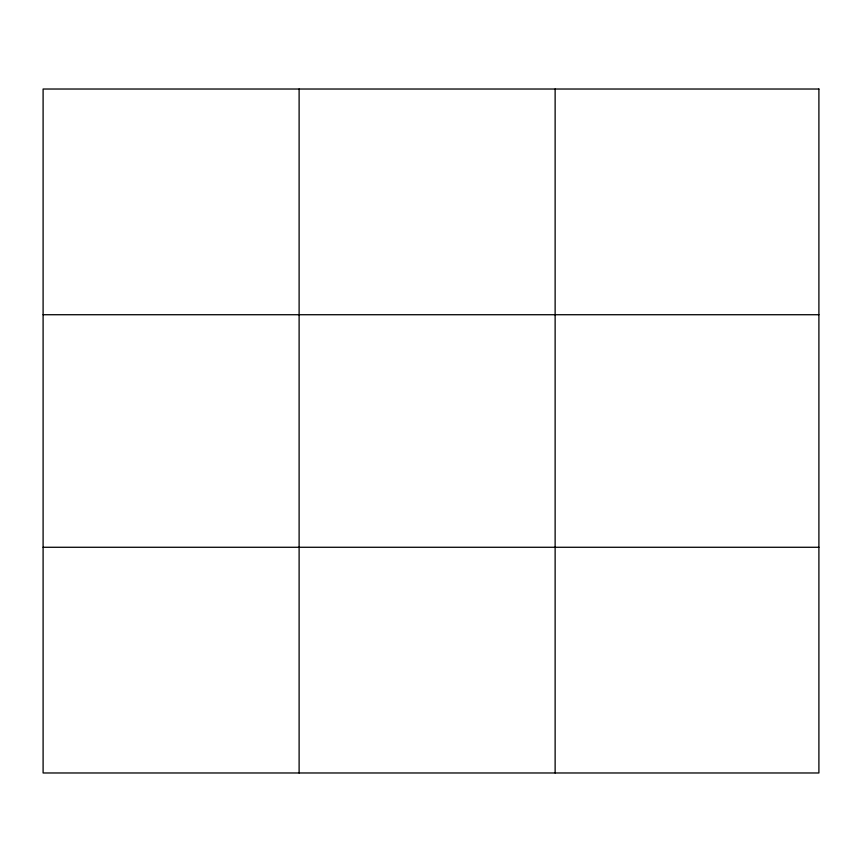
<?xml version="1.0" encoding="UTF-8"?>
<svg xmlns="http://www.w3.org/2000/svg" width="862" height="862" viewBox="0 0 862 862"><rect width="100%" height="100%" fill="white"/><g stroke="black" fill="none" stroke-linecap="round" stroke-linejoin="round"><path stroke-width="1.29" d="M299.114 89.023L299.114 772.977M555.128 89.023L555.128 772.977M43.1 314.727L818.9 314.727M43.1 547.273L818.9 547.273M818.9 89.023L818.9 772.977L43.1 772.977L43.1 89.023L818.9 89.023"/></g></svg>
